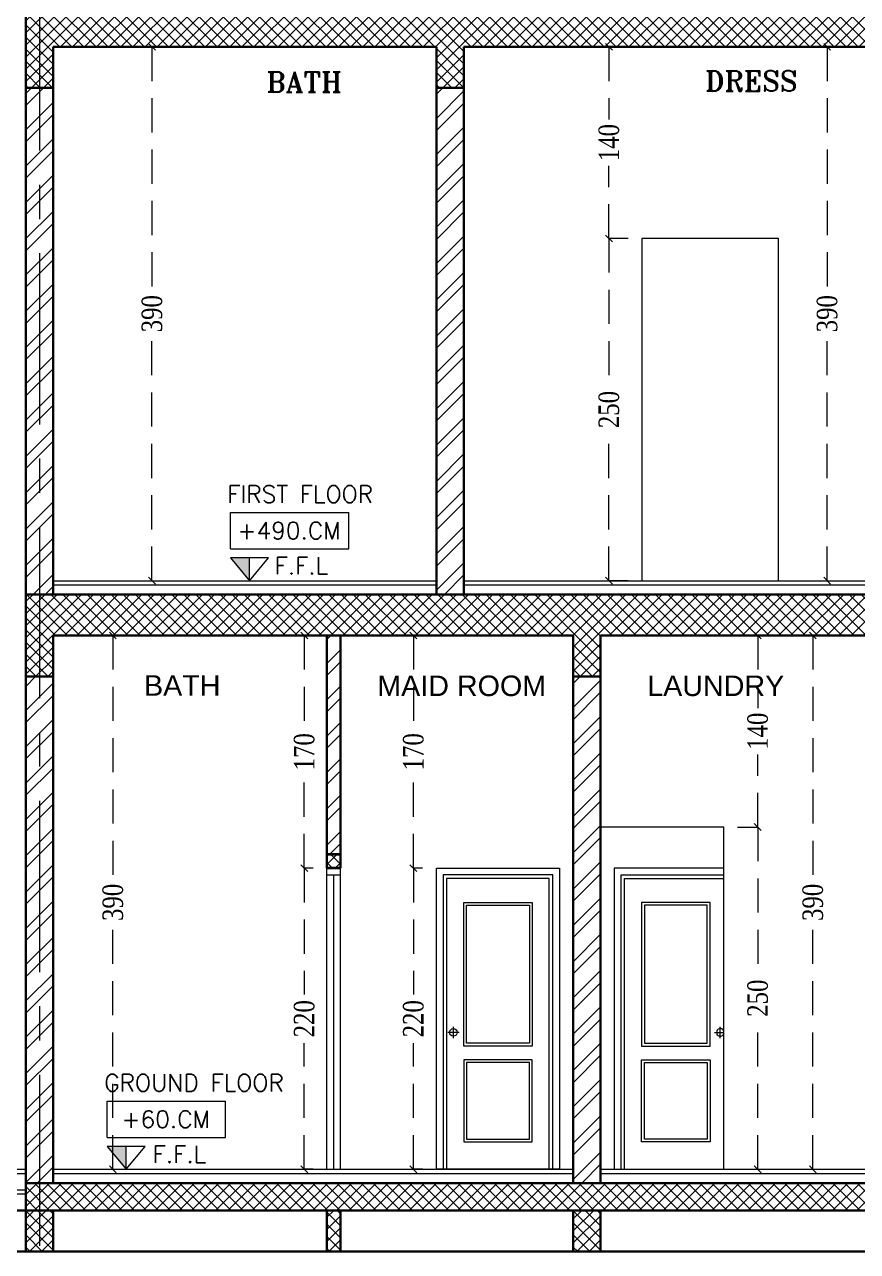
# Model space of a CAD drawing. Header units: inches. Extents: x -114 to 635, y -137 to 57.
# Drawn here: x 537.98 to 544.07, y 13.87 to 22.84 of the extents above; entities that cross this region are included whole.
import ezdxf
from ezdxf.enums import TextEntityAlignment as Align

# ---------------------------------------------------------------- set-up
doc = ezdxf.new("R2010")
doc.units = ezdxf.units.IN
doc.header["$MEASUREMENT"] = 0
doc.header["$PDMODE"] = 98
for name, pattern in [('CENTER', [2, 1.25, -0.25, 0.25, -0.25]), ('CENTERX2', [4, 2.5, -0.5, 0.5, -0.5]), ('DASHED2', [0.375, 0.25, -0.125])]:
    doc.linetypes.add(name, pattern=pattern)
doc.layers.get('0').update_dxf_attribs({"lineweight": 5})
doc.layers.get('Defpoints').update_dxf_attribs({"lineweight": 5})
for name, color, linetype, lineweight in [('A-FINISHING', 2, 'Continuous', 5), ('A-LEVEL TEXT', 3, 'Continuous', 5), ('DOOR', 1, 'Continuous', 5), ('ELEVATION 00', 7, 'Continuous', 30), ('FINISH', 3, 'Continuous', 9), ('GENERAL TEXT', 4, 'Continuous', 5), ('HATCH', 15, 'Continuous', 0), ('LEVEL SYMBOL', 8, 'Continuous', 5), ('LEVELS', 251, 'Continuous', 5), ('ROOMS DIMENSION', 3, 'Continuous', 5), ('STAIR', 1, 'Continuous', 5), ('WALL PROPOSED', 7, 'Continuous', 30)]:
    doc.layers.add(name, color=color, linetype=linetype, lineweight=lineweight)
doc.layers.add('AXIES', color=7, linetype='CENTER', lineweight=0, true_color=0x949596)
doc.styles.add('ROMANS', font='romans.shx', dxfattribs={"width": 0.7})
doc.styles.add('ST', font='times.ttf', dxfattribs={"width": 0.8})
doc.styles.get("Standard").update_dxf_attribs({"font": 'arial.ttf'})
doc.styles.add('TEXTN', font='arial.ttf', dxfattribs={"height": 0.2})
doc.styles.add('TEXTS', font='arial.ttf', dxfattribs={"width": 0.8})
doc.dimstyles.new('RASH PLAN', dxfattribs={"dimtxt": 0.15, "dimasz": 0.05, "dimexe": 0, "dimexo": 0.1, "dimgap": 0.05, "dimtad": 0, "dimdec": 0, "dimlfac": 100, "dimzin": 0, "dimdsep": 46, "dimtxsty": 'ST', "dimblk": 'OBLIQUE', "dimcen": 0.09, "dimclrd": 200, "dimclre": 6, "dimclrt": 1, "dimadec": 0, "dimazin": 0, "dimtfac": 1, "dimtdec": 0, "dimtmove": 1, "dimatfit": 3, "dimldrblk": 'OBLIQUE', "dimfxl": 0, "dimtolj": 1, "dimtzin": 0, "dimlwd": -1, "dimlwe": -1, "dimarcsym": 0})

# ---------------------------------------------------------------- blocks, each defined once
blk = doc.blocks.new('TAG-ELE-LVL')
at = {"layer": 'LEVEL SYMBOL'}
for p, q in [((-0.21, 0.35), (-0.21, 0.75)), ((-0.21, 0.75), (1.09, 0.75)), ((1.09, 0.35), (1.09, 0.75)), ((-0.21, 0.35), (1.09, 0.35)), ((0, 0), (0, 0.25))]:
    blk.add_line(p, q, dxfattribs=at)
blk.add_lwpolyline([(0, 0), (0.21, 0.25), (-0.21, 0.25)], close=True, dxfattribs=at)
blk.add_solid([(-0.21, 0.25), (0, 0), (0, 0.25)], dxfattribs=at)
at = {"layer": 'LEVEL SYMBOL', "style": 'TEXTN', "width": 0.75}
blk.add_attdef('-', (0.361, 0.07), '', height=0.175, dxfattribs=at)
at = {"layer": 'LEVELS', "color": 1, "style": 'TEXTS', "width": 0.75}
blk.add_attdef('FLOOR-NAME', text='', height=0.25, dxfattribs=at).set_placement((-0.21, 0.8), align=Align.BOTTOM_LEFT)
blk.add_attdef('LVL', text='', height=0.225, dxfattribs=at).set_placement((0.44, 0.55), align=Align.MIDDLE_CENTER)
blk = doc.blocks.new('_Oblique')
at = {"color": 0, "lineweight": -2}
blk.add_line((-0.5, -0.5), (0.5, 0.5), dxfattribs=at)
blk = doc.blocks.new('*D563')
at = {"layer": 'Defpoints', "color": 0, "transparency": 16777216}
for p in [(540.1901, 16.6739), (540.025, 14.4739), (540.1901, 14.4739)]:
    blk.add_point(p, dxfattribs=at)
at = {"layer": 'ROOMS DIMENSION', "color": 3, "transparency": 16777216}
for p, q in [((540.0901, 16.6739), (540.025, 16.6739)), ((540.0901, 14.4739), (540.025, 14.4739))]:
    blk.add_line(p, q, dxfattribs=at)
at = {"layer": 'ROOMS DIMENSION', "color": 3, "linetype": 'DASHED2', "transparency": 16777216}
for p, q in [((540.025, 16.6739), (540.025, 15.7517)), ((540.025, 14.4739), (540.025, 15.3961))]:
    blk.add_line(p, q, dxfattribs=at)
at = {"layer": 'ROOMS DIMENSION', "color": 3, "transparency": 16777216, "xscale": 0.05, "yscale": 0.05, "zscale": 0.05}
for p, rotation in [((540.025, 16.6739), 90), ((540.025, 14.4739), 270)]:
    blk.add_blockref('_Oblique', p, dxfattribs=dict(at, rotation=rotation))
at = {"layer": 'ROOMS DIMENSION', "color": 3, "transparency": 16777216, "insert": (540.025, 15.5739), "char_height": 0.15, "attachment_point": 5, "rotation": 90, "style": 'ST'}
blk.add_mtext('\\A1;220', dxfattribs=at)
blk = doc.blocks.new('*D564')
at = {"layer": 'Defpoints', "color": 0, "transparency": 16777216}
for p in [(540.025, 18.3739), (540.1901, 18.3739), (540.1901, 16.6739)]:
    blk.add_point(p, dxfattribs=at)
at = {"layer": 'ROOMS DIMENSION', "color": 3, "transparency": 16777216}
for p, q in [((540.0901, 18.3739), (540.025, 18.3739)), ((540.0901, 16.6739), (540.025, 16.6739))]:
    blk.add_line(p, q, dxfattribs=at)
at = {"layer": 'ROOMS DIMENSION', "color": 3, "linetype": 'DASHED2', "transparency": 16777216}
for p, q in [((540.025, 18.3739), (540.025, 17.6932)), ((540.025, 16.6739), (540.025, 17.3545))]:
    blk.add_line(p, q, dxfattribs=at)
at = {"layer": 'ROOMS DIMENSION', "color": 3, "transparency": 16777216, "xscale": 0.05, "yscale": 0.05, "zscale": 0.05}
for p, rotation in [((540.025, 18.3739), 90), ((540.025, 16.6739), 270)]:
    blk.add_blockref('_Oblique', p, dxfattribs=dict(at, rotation=rotation))
at = {"layer": 'ROOMS DIMENSION', "color": 3, "transparency": 16777216, "insert": (540.025, 17.5239), "char_height": 0.15, "attachment_point": 5, "rotation": 90, "style": 'ST'}
blk.add_mtext('\\A1;170', dxfattribs=at)
blk = doc.blocks.new('*D565')
at = {"layer": 'Defpoints', "color": 0, "transparency": 16777216}
for p in [(540.99, 16.6739), (540.8224, 14.4739), (540.99, 14.4739)]:
    blk.add_point(p, dxfattribs=at)
at = {"layer": 'ROOMS DIMENSION', "color": 3, "transparency": 16777216}
for p, q in [((540.89, 16.6739), (540.8224, 16.6739)), ((540.89, 14.4739), (540.8224, 14.4739))]:
    blk.add_line(p, q, dxfattribs=at)
at = {"layer": 'ROOMS DIMENSION', "color": 3, "linetype": 'DASHED2', "transparency": 16777216}
for p, q in [((540.8224, 16.6739), (540.8224, 15.7517)), ((540.8224, 14.4739), (540.8224, 15.3961))]:
    blk.add_line(p, q, dxfattribs=at)
at = {"layer": 'ROOMS DIMENSION', "color": 3, "transparency": 16777216, "xscale": 0.05, "yscale": 0.05, "zscale": 0.05}
for p, rotation in [((540.8224, 16.6739), 90), ((540.8224, 14.4739), 270)]:
    blk.add_blockref('_Oblique', p, dxfattribs=dict(at, rotation=rotation))
at = {"layer": 'ROOMS DIMENSION', "color": 3, "transparency": 16777216, "insert": (540.8224, 15.5739), "char_height": 0.15, "attachment_point": 5, "rotation": 90, "style": 'ST'}
blk.add_mtext('\\A1;220', dxfattribs=at)
blk = doc.blocks.new('*D566')
at = {"layer": 'Defpoints', "color": 0, "transparency": 16777216}
for p in [(540.8224, 18.3739), (541.0899, 18.3739), (540.99, 16.6739)]:
    blk.add_point(p, dxfattribs=at)
at = {"layer": 'ROOMS DIMENSION', "color": 3, "transparency": 16777216}
for p, q in [((540.9899, 18.3739), (540.8224, 18.3739)), ((540.89, 16.6739), (540.8224, 16.6739))]:
    blk.add_line(p, q, dxfattribs=at)
at = {"layer": 'ROOMS DIMENSION', "color": 3, "linetype": 'DASHED2', "transparency": 16777216}
for p, q in [((540.8224, 18.3739), (540.8224, 17.6932)), ((540.8224, 16.6739), (540.8224, 17.3545))]:
    blk.add_line(p, q, dxfattribs=at)
at = {"layer": 'ROOMS DIMENSION', "color": 3, "transparency": 16777216, "xscale": 0.05, "yscale": 0.05, "zscale": 0.05}
for p, rotation in [((540.8224, 18.3739), 90), ((540.8224, 16.6739), 270)]:
    blk.add_blockref('_Oblique', p, dxfattribs=dict(at, rotation=rotation))
at = {"layer": 'ROOMS DIMENSION', "color": 3, "transparency": 16777216, "insert": (540.8224, 17.5239), "char_height": 0.15, "attachment_point": 5, "rotation": 90, "style": 'ST'}
blk.add_mtext('\\A1;170', dxfattribs=at)
blk = doc.blocks.new('*D567')
at = {"layer": 'Defpoints', "color": 0, "transparency": 16777216}
for p in [(543.0896, 16.9739), (543.0896, 14.4739), (543.3378, 14.4739)]:
    blk.add_point(p, dxfattribs=at)
at = {"layer": 'ROOMS DIMENSION', "color": 3, "transparency": 16777216}
for p, q in [((543.1896, 16.9739), (543.3378, 16.9739)), ((543.1896, 14.4739), (543.3378, 14.4739))]:
    blk.add_line(p, q, dxfattribs=at)
at = {"layer": 'ROOMS DIMENSION', "color": 3, "linetype": 'DASHED2', "transparency": 16777216}
for p, q in [((543.3378, 16.9739), (543.3378, 15.9017)), ((543.3378, 14.4739), (543.3378, 15.5461))]:
    blk.add_line(p, q, dxfattribs=at)
at = {"layer": 'ROOMS DIMENSION', "color": 3, "transparency": 16777216, "xscale": 0.05, "yscale": 0.05, "zscale": 0.05}
for p, rotation in [((543.3378, 16.9739), 90), ((543.3378, 14.4739), 270)]:
    blk.add_blockref('_Oblique', p, dxfattribs=dict(at, rotation=rotation))
at = {"layer": 'ROOMS DIMENSION', "color": 3, "transparency": 16777216, "insert": (543.3378, 15.7239), "char_height": 0.15, "attachment_point": 5, "rotation": 90, "style": 'ST'}
blk.add_mtext('\\A1;250', dxfattribs=at)
blk = doc.blocks.new('*D568')
at = {"layer": 'Defpoints', "color": 0, "transparency": 16777216}
for p in [(543.1897, 18.3739), (543.3378, 18.3739), (543.0896, 16.9739)]:
    blk.add_point(p, dxfattribs=at)
at = {"layer": 'ROOMS DIMENSION', "color": 3, "transparency": 16777216}
for p, q in [((543.2897, 18.3739), (543.3378, 18.3739)), ((543.1896, 16.9739), (543.3378, 16.9739))]:
    blk.add_line(p, q, dxfattribs=at)
at = {"layer": 'ROOMS DIMENSION', "color": 3, "linetype": 'DASHED2', "transparency": 16777216}
for p, q in [((543.3378, 18.3739), (543.3378, 17.8432)), ((543.3378, 16.9739), (543.3378, 17.5045))]:
    blk.add_line(p, q, dxfattribs=at)
at = {"layer": 'ROOMS DIMENSION', "color": 3, "transparency": 16777216, "xscale": 0.05, "yscale": 0.05, "zscale": 0.05}
for p, rotation in [((543.3378, 18.3739), 90), ((543.3378, 16.9739), 270)]:
    blk.add_blockref('_Oblique', p, dxfattribs=dict(at, rotation=rotation))
at = {"layer": 'ROOMS DIMENSION', "color": 3, "transparency": 16777216, "insert": (543.3378, 17.6739), "char_height": 0.15, "attachment_point": 5, "rotation": 90, "style": 'ST'}
blk.add_mtext('\\A1;140', dxfattribs=at)
blk = doc.blocks.new('*D569')
at = {"layer": 'Defpoints', "color": 0, "transparency": 16777216}
for p in [(542.4904, 21.2739), (542.2507, 18.7739), (542.4904, 18.7739)]:
    blk.add_point(p, dxfattribs=at)
at = {"layer": 'ROOMS DIMENSION', "color": 3, "transparency": 16777216}
for p, q in [((542.3904, 21.2739), (542.2507, 21.2739)), ((542.3904, 18.7739), (542.2507, 18.7739))]:
    blk.add_line(p, q, dxfattribs=at)
at = {"layer": 'ROOMS DIMENSION', "color": 3, "linetype": 'DASHED2', "transparency": 16777216}
for p, q in [((542.2507, 21.2739), (542.2507, 20.2017)), ((542.2507, 18.7739), (542.2507, 19.8461))]:
    blk.add_line(p, q, dxfattribs=at)
at = {"layer": 'ROOMS DIMENSION', "color": 3, "transparency": 16777216, "xscale": 0.05, "yscale": 0.05, "zscale": 0.05}
for p, rotation in [((542.2507, 21.2739), 90), ((542.2507, 18.7739), 270)]:
    blk.add_blockref('_Oblique', p, dxfattribs=dict(at, rotation=rotation))
at = {"layer": 'ROOMS DIMENSION', "color": 3, "transparency": 16777216, "insert": (542.2507, 20.0239), "char_height": 0.15, "attachment_point": 5, "rotation": 90, "style": 'ST'}
blk.add_mtext('\\A1;250', dxfattribs=at)
blk = doc.blocks.new('*D570')
at = {"layer": 'Defpoints', "color": 0, "transparency": 16777216}
for p in [(542.2507, 22.6739), (542.5329, 22.6739), (542.4904, 21.2739)]:
    blk.add_point(p, dxfattribs=at)
at = {"layer": 'ROOMS DIMENSION', "color": 3, "transparency": 16777216}
for p, q in [((542.4329, 22.6739), (542.2507, 22.6739)), ((542.3904, 21.2739), (542.2507, 21.2739))]:
    blk.add_line(p, q, dxfattribs=at)
at = {"layer": 'ROOMS DIMENSION', "color": 3, "linetype": 'DASHED2', "transparency": 16777216}
for p, q in [((542.2507, 22.6739), (542.2507, 22.1432)), ((542.2507, 21.2739), (542.2507, 21.8045))]:
    blk.add_line(p, q, dxfattribs=at)
at = {"layer": 'ROOMS DIMENSION', "color": 3, "transparency": 16777216, "xscale": 0.05, "yscale": 0.05, "zscale": 0.05}
for p, rotation in [((542.2507, 22.6739), 90), ((542.2507, 21.2739), 270)]:
    blk.add_blockref('_Oblique', p, dxfattribs=dict(at, rotation=rotation))
at = {"layer": 'ROOMS DIMENSION', "color": 3, "transparency": 16777216, "insert": (542.2507, 21.9739), "char_height": 0.15, "attachment_point": 5, "rotation": 90, "style": 'ST'}
blk.add_mtext('\\A1;140', dxfattribs=at)
blk = doc.blocks.new('*D571')
at = {"layer": 'Defpoints', "color": 0, "transparency": 16777216}
for p in [(538.4652, 18.3739), (538.6267, 18.3739), (538.4652, 14.4739)]:
    blk.add_point(p, dxfattribs=at)
at = {"layer": 'ROOMS DIMENSION', "color": 3, "transparency": 16777216}
for p, q in [((538.5652, 18.3739), (538.6267, 18.3739)), ((538.5652, 14.4739), (538.6267, 14.4739))]:
    blk.add_line(p, q, dxfattribs=at)
at = {"layer": 'ROOMS DIMENSION', "color": 3, "linetype": 'DASHED2', "transparency": 16777216}
for p, q in [((538.6267, 18.3739), (538.6267, 16.6)), ((538.6267, 14.4739), (538.6267, 16.2477))]:
    blk.add_line(p, q, dxfattribs=at)
at = {"layer": 'ROOMS DIMENSION', "color": 3, "transparency": 16777216, "xscale": 0.05, "yscale": 0.05, "zscale": 0.05}
for p, rotation in [((538.6267, 18.3739), 90), ((538.6267, 14.4739), 270)]:
    blk.add_blockref('_Oblique', p, dxfattribs=dict(at, rotation=rotation))
at = {"layer": 'ROOMS DIMENSION', "color": 3, "transparency": 16777216, "insert": (538.6267, 16.4239), "char_height": 0.15, "attachment_point": 5, "rotation": 90, "style": 'ST'}
blk.add_mtext('\\A1;390', dxfattribs=at)
blk = doc.blocks.new('*D572')
at = {"layer": 'Defpoints', "color": 0, "transparency": 16777216}
for p in [(543.579, 18.3739), (543.7405, 18.3739), (543.579, 14.4739)]:
    blk.add_point(p, dxfattribs=at)
at = {"layer": 'ROOMS DIMENSION', "color": 3, "transparency": 16777216}
for p, q in [((543.679, 18.3739), (543.7405, 18.3739)), ((543.679, 14.4739), (543.7405, 14.4739))]:
    blk.add_line(p, q, dxfattribs=at)
at = {"layer": 'ROOMS DIMENSION', "color": 3, "linetype": 'DASHED2', "transparency": 16777216}
for p, q in [((543.7405, 18.3739), (543.7405, 16.6)), ((543.7405, 14.4739), (543.7405, 16.2477))]:
    blk.add_line(p, q, dxfattribs=at)
at = {"layer": 'ROOMS DIMENSION', "color": 3, "transparency": 16777216, "xscale": 0.05, "yscale": 0.05, "zscale": 0.05}
for p, rotation in [((543.7405, 18.3739), 90), ((543.7405, 14.4739), 270)]:
    blk.add_blockref('_Oblique', p, dxfattribs=dict(at, rotation=rotation))
at = {"layer": 'ROOMS DIMENSION', "color": 3, "transparency": 16777216, "insert": (543.7405, 16.4239), "char_height": 0.15, "attachment_point": 5, "rotation": 90, "style": 'ST'}
blk.add_mtext('\\A1;390', dxfattribs=at)
blk = doc.blocks.new('*D583')
at = {"layer": 'Defpoints', "color": 0, "transparency": 16777216}
for p in [(538.69, 22.6739), (538.9126, 22.6739), (538.69, 18.7739)]:
    blk.add_point(p, dxfattribs=at)
at = {"layer": 'ROOMS DIMENSION', "color": 3, "transparency": 16777216}
for p, q in [((538.79, 22.6739), (538.9126, 22.6739)), ((538.79, 18.7739), (538.9126, 18.7739))]:
    blk.add_line(p, q, dxfattribs=at)
at = {"layer": 'ROOMS DIMENSION', "color": 3, "linetype": 'DASHED2', "transparency": 16777216}
for p, q in [((538.9126, 22.6739), (538.9126, 20.9)), ((538.9126, 18.7739), (538.9126, 20.5477))]:
    blk.add_line(p, q, dxfattribs=at)
at = {"layer": 'ROOMS DIMENSION', "color": 3, "transparency": 16777216, "xscale": 0.05, "yscale": 0.05, "zscale": 0.05}
for p, rotation in [((538.9126, 22.6739), 90), ((538.9126, 18.7739), 270)]:
    blk.add_blockref('_Oblique', p, dxfattribs=dict(at, rotation=rotation))
at = {"layer": 'ROOMS DIMENSION', "color": 3, "transparency": 16777216, "insert": (538.9126, 20.7239), "char_height": 0.15, "attachment_point": 5, "rotation": 90, "style": 'ST'}
blk.add_mtext('\\A1;390', dxfattribs=at)
blk = doc.blocks.new('*D584')
at = {"layer": 'Defpoints', "color": 0, "transparency": 16777216}
for p in [(543.6224, 22.6739), (543.845, 22.6739), (543.6224, 18.7739)]:
    blk.add_point(p, dxfattribs=at)
at = {"layer": 'ROOMS DIMENSION', "color": 3, "transparency": 16777216}
for p, q in [((543.7224, 22.6739), (543.845, 22.6739)), ((543.7224, 18.7739), (543.845, 18.7739))]:
    blk.add_line(p, q, dxfattribs=at)
at = {"layer": 'ROOMS DIMENSION', "color": 3, "linetype": 'DASHED2', "transparency": 16777216}
for p, q in [((543.845, 22.6739), (543.845, 20.9)), ((543.845, 18.7739), (543.845, 20.5477))]:
    blk.add_line(p, q, dxfattribs=at)
at = {"layer": 'ROOMS DIMENSION', "color": 3, "transparency": 16777216, "xscale": 0.05, "yscale": 0.05, "zscale": 0.05}
for p, rotation in [((543.845, 22.6739), 90), ((543.845, 18.7739), 270)]:
    blk.add_blockref('_Oblique', p, dxfattribs=dict(at, rotation=rotation))
at = {"layer": 'ROOMS DIMENSION', "color": 3, "transparency": 16777216, "insert": (543.845, 20.7239), "char_height": 0.15, "attachment_point": 5, "rotation": 90, "style": 'ST'}
blk.add_mtext('\\A1;390', dxfattribs=at)

msp = doc.modelspace()

# ---------------------------------------------------------------- hatches: boundary and pattern name
at = {"layer": 'HATCH'}
h = msp.add_hatch(dxfattribs=at)
h.set_pattern_fill('ANSI37', color=256, scale=0.5, angle=180, style=0)
h.paths.add_polyline_path([(544.3896, 22.9739), (537.9906, 22.9739), (537.9906, 22.3739), (538.1896, 22.3739), (538.1896, 22.6739), (540.9907, 22.6739), (540.9907, 22.3739), (541.1907, 22.3739), (541.1907, 22.6739), (544.1896, 22.6739), (544.1896, 22.3739), (544.3896, 22.3739)])
h = msp.add_hatch(dxfattribs=at)
h.set_pattern_fill('ANSI32', color=256, scale=0.5, angle=180, style=0)
h.paths.add_polyline_path([(538.1896, 22.3739), (537.9906, 22.3739), (537.9906, 18.6739), (538.1896, 18.6739)])
h = msp.add_hatch(dxfattribs=at)
h.set_pattern_fill('ANSI32', color=256, scale=0.5, angle=180, style=0)
h.paths.add_polyline_path([(541.1907, 22.3739), (540.9907, 22.3739), (540.9907, 18.6739), (541.1907, 18.6739)])
h = msp.add_hatch(dxfattribs=at)
h.set_pattern_fill('ANSI37', color=256, scale=0.5, angle=180, style=0)
h.paths.add_polyline_path([(537.9906, 18.6739), (537.9906, 18.0739), (538.1896, 18.0739), (538.1896, 18.3739), (541.9897, 18.3739), (541.9897, 18.0739), (542.1897, 18.0739), (542.1897, 18.3739), (544.1896, 18.3739), (544.1896, 18.0739), (544.3896, 18.0739), (544.3896, 18.6739)])
h = msp.add_hatch(dxfattribs=at)
h.set_pattern_fill('ANSI32', color=256, scale=0.5, angle=180, style=0)
h.paths.add_polyline_path([(540.1901, 16.7739), (540.2901, 16.7739), (540.2901, 18.3739), (540.1901, 18.3739)])
h = msp.add_hatch(dxfattribs=at)
h.set_pattern_fill('ANSI32', color=256, scale=0.5, angle=180, style=0)
h.paths.add_polyline_path([(538.1896, 18.0739), (537.9906, 18.0739), (537.9906, 14.3739), (538.1896, 14.3739)])
h = msp.add_hatch(dxfattribs=at)
h.set_pattern_fill('ANSI32', color=256, scale=0.5, angle=180, style=0)
h.paths.add_polyline_path([(542.1897, 18.0739), (541.9897, 18.0739), (541.9897, 14.3739), (542.1897, 14.3739)])
h = msp.add_hatch(dxfattribs=at)
h.set_pattern_fill('ANSI37', color=256, scale=0.5, angle=180, style=0)
h.set_pattern_definition([(225, (-4.0985, -11.399997), (0.044194174, -0.044194174), []), (315, (-4.0985, -11.399997), (0.044194174, 0.044194174), [])])
h.paths.add_polyline_path([(540.2901, 16.7739), (540.1901, 16.7739), (540.1901, 16.6739), (540.2901, 16.6739)])
h = msp.add_hatch(dxfattribs=at)
h.set_pattern_fill('ANSI37', color=256, scale=0.5, angle=180, style=0)
h.paths.add_polyline_path([(563.4906, 14.3739), (537.9906, 14.3739), (537.9906, 14.1739), (563.4906, 14.1739)])
h = msp.add_hatch(dxfattribs=at)
h.set_pattern_fill('ANSI37', color=256, scale=0.5, angle=180, style=0)
h.paths.add_polyline_path([(537.9906, 13.8739), (538.1896, 13.8739), (538.1896, 14.1739), (537.9906, 14.1739)])
h = msp.add_hatch(dxfattribs=at)
h.set_pattern_fill('ANSI37', color=256, scale=0.5, angle=180, style=0)
h.set_pattern_definition([(225, (2.1005, 3e-06), (0.044194174, -0.044194174), []), (315, (2.1005, 3e-06), (0.044194174, 0.044194174), [])])
h.paths.add_polyline_path([(540.2901, 14.1739), (540.1901, 14.1739), (540.1901, 13.8739), (540.2901, 13.8739)])
h = msp.add_hatch(dxfattribs=at)
h.set_pattern_fill('ANSI37', color=256, scale=0.5, angle=180, style=0)
h.set_pattern_definition([(225, (4.0001, 3e-06), (0.044194174, -0.044194174), []), (315, (4.0001, 3e-06), (0.044194174, 0.044194174), [])])
h.paths.add_polyline_path([(542.1897, 14.1739), (541.9907, 14.1739), (541.9907, 13.8739), (542.1897, 13.8739)])

# ---------------------------------------------------------------- linework, layer by layer
at = {"layer": 'A-FINISHING'}
for p, q in [((538.1896, 18.7739), (540.9907, 18.7739)), ((538.1896, 18.7439), (540.9907, 18.7439)), ((541.1907, 18.7739), (544.1896, 18.7739)), ((541.1907, 18.7439), (544.1896, 18.7439)), ((538.1896, 14.4739), (541.9897, 14.4739)), ((538.1896, 14.4439), (541.9897, 14.4439)), ((542.1897, 14.4739), (544.1896, 14.4739)), ((542.1897, 14.4439), (544.1896, 14.4439))]:
    msp.add_line(p, q, dxfattribs=at)
at = {"layer": 'AXIES', "linetype": 'CENTERX2', "ltscale": 0.5}
msp.add_line((538.0909, 31.1653), (538.0909, 13.8739), dxfattribs=at)
at = {"layer": 'DOOR', "linetype": 'Continuous'}
for p, q in [((540.1901, 14.4739), (540.1901, 16.6739)), ((540.2901, 14.4739), (540.2901, 16.6739)), ((540.1901, 16.6239), (540.2901, 16.6239)), ((540.2401, 14.4739), (540.2401, 16.6239))]:
    msp.add_line(p, q, dxfattribs=at)
at = {"layer": 'DOOR'}
for p, q in [((541.19, 16.4239), (541.69, 16.4239)), ((541.19, 15.3744), (541.19, 16.4239)), ((541.21, 15.3944), (541.21, 16.4039)), ((541.21, 16.4039), (541.67, 16.4039)), ((541.67, 16.4039), (541.67, 15.3944)), ((541.69, 16.4239), (541.69, 15.3744)), ((542.9895, 16.4239), (542.4895, 16.4239)), ((542.4895, 16.4239), (542.4895, 15.3744)), ((542.5095, 16.4039), (542.5095, 15.3944)), ((542.9695, 16.4039), (542.5095, 16.4039)), ((542.9695, 15.3944), (542.9695, 16.4039)), ((542.9895, 15.3744), (542.9895, 16.4239)), ((541.115, 15.4323), (541.115, 15.5155)), ((543.0645, 15.4323), (543.0645, 15.5155)), ((541.1566, 15.4739), (541.0734, 15.4739)), ((543.0229, 15.4739), (543.0896, 15.4739)), ((541.69, 15.3744), (541.19, 15.3744)), ((541.67, 15.3944), (541.21, 15.3944)), ((542.4895, 15.3744), (542.9895, 15.3744)), ((542.5095, 15.3944), (542.9695, 15.3944))]:
    msp.add_line(p, q, dxfattribs=at)
for points in [[(541.89, 14.4739), (540.99, 14.4739), (540.99, 16.6739), (541.89, 16.6739)], [(541.19, 14.6739), (541.69, 14.6739), (541.69, 15.2744), (541.19, 15.2744)], [(541.21, 14.6939), (541.67, 14.6939), (541.67, 15.2544), (541.21, 15.2544)], [(542.9895, 14.6739), (542.4895, 14.6739), (542.4895, 15.2744), (542.9895, 15.2744)], [(542.9695, 14.6939), (542.5095, 14.6939), (542.5095, 15.2544), (542.9695, 15.2544)]]:
    msp.add_lwpolyline(points, close=True, dxfattribs=at)
for points in [[(543.0896, 16.6739), (542.2895, 16.6739), (542.2895, 14.4739)], [(541.84, 14.4739), (541.84, 16.6239), (541.04, 16.6239), (541.04, 14.4739)], [(541.815, 14.4739), (541.815, 16.5989), (541.065, 16.5989), (541.065, 14.4739)], [(542.3395, 14.4739), (542.3395, 16.6239), (543.0896, 16.6239)], [(542.3645, 14.4739), (542.3645, 16.5989), (543.0896, 16.5989)]]:
    msp.add_lwpolyline(points, dxfattribs=at)
msp.add_circle((541.115, 15.4739), 0.0279, dxfattribs=at)
msp.add_arc((543.0645, 15.4739), 0.0279, 25.59907, 334.40093, dxfattribs=at)
at = {"layer": 'ELEVATION 00'}
for p, q in [((566.0925, 14.1739), (535.5692, 14.1739)), ((569.2505, 13.8739), (531.498, 13.8739))]:
    msp.add_line(p, q, dxfattribs=at)
at = {"layer": 'FINISH', "ltscale": 20}
for points in [[(543.4904, 18.7739), (543.4904, 21.2739), (542.4904, 21.2739), (542.4904, 18.7739)], [(543.0896, 14.4739), (543.0896, 16.9739), (542.1897, 16.9739), (542.1897, 14.4739)]]:
    msp.add_lwpolyline(points, dxfattribs=at)
at = {"layer": 'STAIR'}
for p, q in [((537.0634, 14.4439), (537.9916, 14.4439)), ((537.0634, 14.2939), (537.9916, 14.2939))]:
    msp.add_line(p, q, dxfattribs=at)
for points in [[(537.0634, 14.4739), (537.9916, 14.4739)], [(537.0634, 14.3239), (537.9916, 14.3239)]]:
    msp.add_lwpolyline(points, dxfattribs=at)
at = {"layer": 'WALL PROPOSED'}
for p, q in [((537.9906, 13.8739), (537.9906, 24.5748)), ((538.1896, 22.6739), (540.9907, 22.6739)), ((538.1896, 18.6739), (538.1896, 22.6739)), ((540.9907, 22.6739), (540.9907, 18.6739)), ((541.1907, 22.6739), (541.1907, 18.6739)), ((541.1907, 22.6739), (544.1896, 22.6739)), ((537.9906, 22.3739), (538.1896, 22.3739)), ((540.9907, 22.3739), (541.1897, 22.3739)), ((537.9906, 18.6739), (544.3896, 18.6739)), ((538.1896, 18.3739), (540.1901, 18.3739)), ((538.1896, 14.3739), (538.1896, 18.3739)), ((540.1901, 18.3739), (540.1901, 16.6739)), ((540.1901, 18.3739), (541.9897, 18.3739)), ((540.2901, 18.3739), (540.2901, 16.6739)), ((541.9897, 18.3739), (541.9897, 14.3739)), ((542.1897, 18.3739), (542.1897, 14.3739)), ((542.1897, 18.3739), (544.1896, 18.3739)), ((537.9906, 18.0739), (538.1896, 18.0739)), ((541.9897, 18.0739), (542.1897, 18.0739)), ((537.9906, 14.3739), (563.4906, 14.3739)), ((537.9906, 14.1739), (563.4906, 14.1739)), ((538.1896, 13.8739), (538.1896, 14.1739)), ((540.1901, 14.1739), (540.1901, 13.8739)), ((540.2901, 14.1739), (540.2901, 13.8739)), ((541.9897, 14.1739), (541.9897, 13.8739)), ((542.1897, 14.1739), (542.1897, 13.8739)), ((537.9906, 13.8739), (538.1896, 13.8739)), ((540.1906, 13.8739), (540.2901, 13.8739)), ((541.9907, 13.8739), (542.1897, 13.8739))]:
    msp.add_line(p, q, dxfattribs=at)
at = {"layer": 'WALL PROPOSED', "linetype": 'Continuous', "lineweight": 35}
for p, q in [((540.2901, 16.7739), (540.1901, 16.7739)), ((540.2901, 16.6739), (540.1901, 16.6739))]:
    msp.add_line(p, q, dxfattribs=at)

# ---------------------------------------------------------------- block references
at = {"layer": 'LEVEL SYMBOL'}
ref = msp.add_blockref('TAG-ELE-LVL', (539.6249, 18.7739, 2934.706), dxfattribs=dict(at, xscale=0.6652799999999388, yscale=0.6652799999999388, zscale=0.6652799999999388))
ref.add_attrib('FLOOR-NAME', 'FIRST FLOOR', dxfattribs={"layer": 'A-LEVEL TEXT', "height": 0.125, "style": 'ROMANS'}).set_placement((539.4623, 19.3061, 2934.706), align=Align.BOTTOM_LEFT)
ref.add_attrib('-', ' F.F.L', (539.723, 18.8204, 2934.706), dxfattribs={"layer": 'A-LEVEL TEXT', "height": 0.125, "style": 'ROMANS'})
ref.add_attrib('LVL', '+490.CM', dxfattribs={"layer": 'A-LEVEL TEXT', "height": 0.125, "style": 'ROMANS'}).set_placement((539.9146, 19.1398, 2934.706), align=Align.MIDDLE_CENTER)
ref = msp.add_blockref('TAG-ELE-LVL', (538.7241, 14.4739, 1044.3656), dxfattribs=dict(at, xscale=0.6652799999999388, yscale=0.6652799999999388, zscale=0.6652799999999388))
ref.add_attrib('FLOOR-NAME', 'GROUND FLOOR', dxfattribs={"layer": 'A-LEVEL TEXT', "height": 0.125, "style": 'ROMANS'}).set_placement((538.5635, 15.0061, 1044.3656), align=Align.BOTTOM_LEFT)
ref.add_attrib('-', ' F.F.L', (538.8317, 14.5204, 1044.3656), dxfattribs={"layer": 'A-LEVEL TEXT', "height": 0.125, "style": 'ROMANS'})
ref.add_attrib('LVL', '+60.CM', dxfattribs={"layer": 'A-LEVEL TEXT', "height": 0.125, "style": 'ROMANS'}).set_placement((539.0138, 14.8398, 1044.3656), align=Align.MIDDLE_CENTER)

# ---------------------------------------------------------------- texts
at = {"layer": 'GENERAL TEXT'}
for s, p in [('BATH', (538.8543, 17.9333)), ('MAID ROOM', (540.5584, 17.931)), ('LAUNDRY', (542.5306, 17.931))]:
    msp.add_text(s, height=0.15, dxfattribs=at).set_placement(p)
at = {"layer": 'GENERAL TEXT', "char_height": 0.15, "attachment_point": 4}
for s, insert in [('\\A1;{\\pqc;\\fRomanT|b0|i0|c178|p0;\\W1.000000;DRESS }', (542.9011, 22.4237)), ('\\A1;{\\pqc;\\fRomanT|b0|i0|c178|p0;\\W1.000000;BATH}', (539.7481, 22.4166))]:
    msp.add_mtext(s, dxfattribs=dict(at, insert=insert))

# ---------------------------------------------------------------- dimensions: what is measured, and where the dimension line sits
at = {"layer": 'ROOMS DIMENSION'}
for base, p1, p2, picture, middle in [((538.9126, 22.6739), (538.69, 18.7739), (538.69, 22.6739), '*D583', (538.9126, 20.7239)), ((542.2507, 22.6739), (542.4904, 21.2739), (542.5329, 22.6739), '*D570', (542.2507, 21.9739)), ((543.845, 22.6739), (543.6224, 18.7739), (543.6224, 22.6739), '*D584', (543.845, 20.7239)), ((542.2507, 18.7739), (542.4904, 21.2739), (542.4904, 18.7739), '*D569', (542.2507, 20.0239)), ((538.6267, 18.3739), (538.4652, 14.4739), (538.4652, 18.3739), '*D571', (538.6267, 16.4239)), ((540.025, 18.3739), (540.1901, 16.6739), (540.1901, 18.3739), '*D564', (540.025, 17.5239)), ((540.8224, 18.3739), (540.99, 16.6739), (541.0899, 18.3739), '*D566', (540.8224, 17.5239)), ((543.3378, 18.3739), (543.0896, 16.9739), (543.1897, 18.3739), '*D568', (543.3378, 17.6739)), ((543.7405, 18.3739), (543.579, 14.4739), (543.579, 18.3739), '*D572', (543.7405, 16.4239)), ((543.3378, 14.4739), (543.0896, 16.9739), (543.0896, 14.4739), '*D567', (543.3378, 15.7239)), ((540.025, 14.4739), (540.1901, 16.6739), (540.1901, 14.4739), '*D563', (540.025, 15.5739)), ((540.8224, 14.4739), (540.99, 16.6739), (540.99, 14.4739), '*D565', (540.8224, 15.5739))]:
    dim = msp.add_linear_dim(base=base, p1=p1, p2=p2, angle=90, dimstyle='RASH PLAN', override={"dimclrd": 3, "dimclre": 3, "dimclrt": 3}, dxfattribs=at)
    dim.commit()
    dim.dimension.update_dxf_attribs({"geometry": picture, "text_midpoint": middle})

doc.saveas('drawing.dxf')
